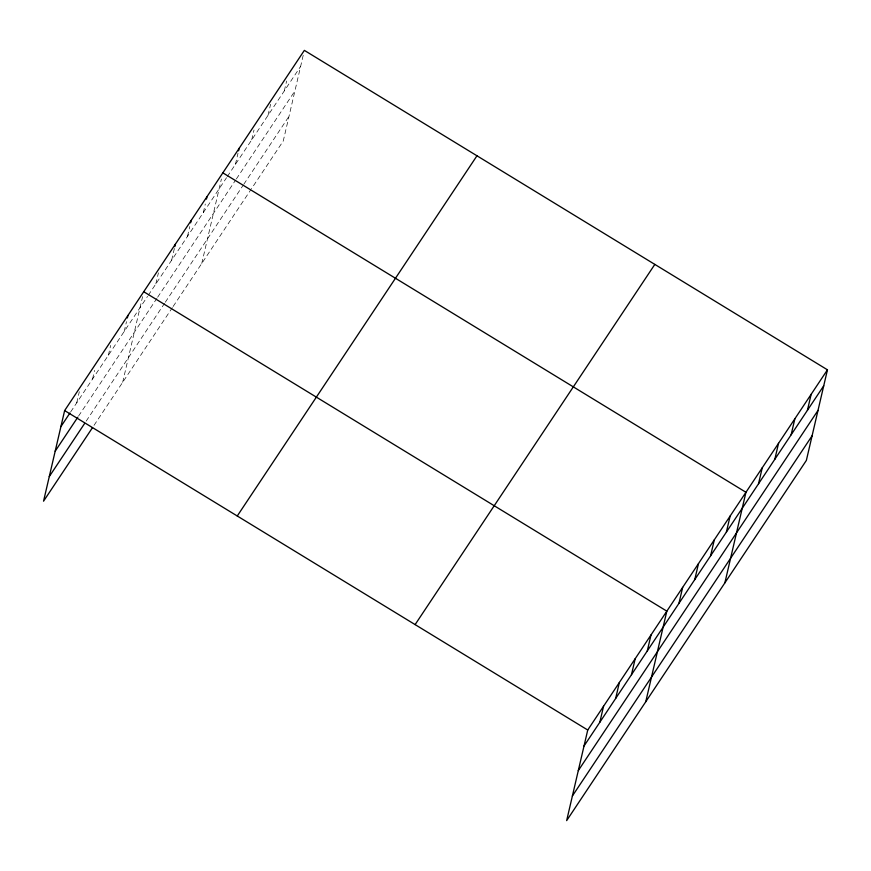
<?xml version="1.0" encoding="UTF-8"?>
<svg xmlns="http://www.w3.org/2000/svg" width="871" height="871" viewBox="0 0 871 871"><rect width="100%" height="100%" fill="white"/><g stroke="black" fill="none" stroke-linecap="round" stroke-linejoin="round"><path stroke-width="0.65" stroke-dasharray="4.36 3.27" d="M76.735 402.805L79.315 391.732M92.555 379.037L94.558 370.415M108.374 355.259L110.661 345.417M124.194 331.492L126.491 321.639M122.659 382.325L142.594 296.641M155.844 283.935L158.413 272.863M171.663 260.168L174.81 246.635M187.483 236.389L189.769 226.547M203.302 212.622L205.306 204.01M201.756 263.456L221.419 179.001M235.42 164.358L238.001 153.274M251.719 139.861L254.016 130.019M268.028 115.364L270.598 104.291M284.327 90.867L286.613 81.025M303.206 55.309L283.26 140.982L251.403 188.865M70.703 411.863L147.547 296.39M148.31 295.258L226.536 177.717M227.277 176.595L300.626 66.381M78.542 416.109L156.889 298.372M157.64 297.24L235.616 180.068M236.368 178.958L294.899 90.998M86.196 421.096L164.543 303.358M165.305 302.226L243.053 185.392M243.793 184.282L288.998 116.366M94.024 425.342L172.382 307.605M173.133 306.472L250.663 189.976"/><path stroke-width="1.31" d="M827.45 369.816L587.74 730.018L566.651 820.624L806.361 460.421L827.45 369.816L304.349 50.376L64.639 410.579L43.55 501.184L92.522 427.607M127.351 317.948L127.917 315.487M174.81 246.635L175.387 244.174M190.629 222.856L191.206 220.396M206.449 199.089L207.026 196.617M238.578 150.814L239.144 148.353M599.836 722.233L603.559 706.239M615.655 698.466L619.379 682.472M631.475 674.687L635.199 658.694M647.295 650.92L651.018 634.915M645.759 701.754L666.838 611.148L143.737 291.72M678.945 603.374L682.668 587.37M694.764 579.596L698.488 563.602M710.584 555.829L714.307 539.824M726.403 532.05L730.127 516.057M724.868 582.884L745.946 492.278L222.845 172.85M758.521 483.786L762.245 467.792M774.831 459.289L778.543 443.295M791.129 434.803L794.853 418.799M807.428 410.306L811.151 394.302M60.916 426.583L69.952 412.996M55.178 451.2L77.78 417.242M49.277 476.568L84.694 423.36M237.26 515.991L476.97 155.789M415.108 624.605L654.829 264.403M584.016 746.012L823.726 385.809M578.279 770.628L818 410.426M572.378 795.996L812.099 435.794M64.639 410.579L587.74 730.018"/></g></svg>
